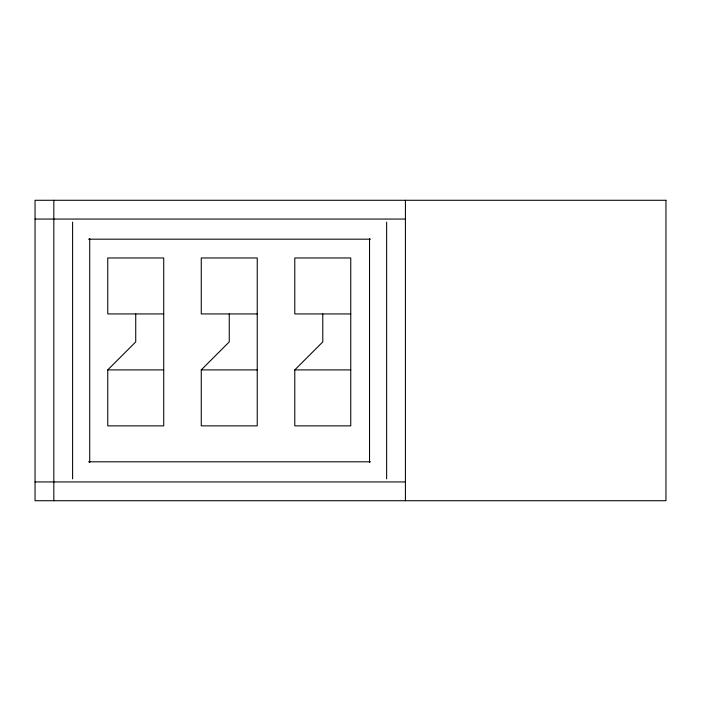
<?xml version="1.0" encoding="UTF-8"?>
<svg xmlns="http://www.w3.org/2000/svg" width="701" height="701" viewBox="0 0 701 701"><rect width="100%" height="100%" fill="white"/><g stroke="black" fill="none" stroke-linecap="round" stroke-linejoin="round"><path stroke-width="1.05" d="M163.719 313.934L107.752 313.934L107.752 257.968L163.719 257.968L163.719 425.866L107.752 425.866L107.752 369.9L135.731 341.913L135.731 313.934M257.241 313.934L201.266 313.934L201.266 257.968L257.241 257.968L257.241 425.866L201.266 425.866L201.266 369.9L229.253 341.913L229.253 313.934M350.754 313.934L294.788 313.934L294.788 257.968L350.754 257.968L350.754 425.866L294.788 425.866L294.788 369.9L322.775 341.913L322.775 313.934M35.05 219.062L405.415 219.062M88.58 239.19L370.452 239.19M107.752 369.9L163.719 369.9M201.266 369.9L257.241 369.9M294.788 369.9L350.754 369.9M88.58 461.81L370.452 461.81M35.05 481.938L405.415 481.938M405.415 200.284L405.415 500.716M386.637 222.138L386.637 478.862M369.532 238.524L369.532 462.476M89.71 238.524L89.71 462.476M72.606 222.138L72.606 478.862M53.828 200.284L53.828 500.716M665.95 200.284L35.05 200.284L35.05 500.716L665.95 500.716L665.95 200.284"/></g></svg>
